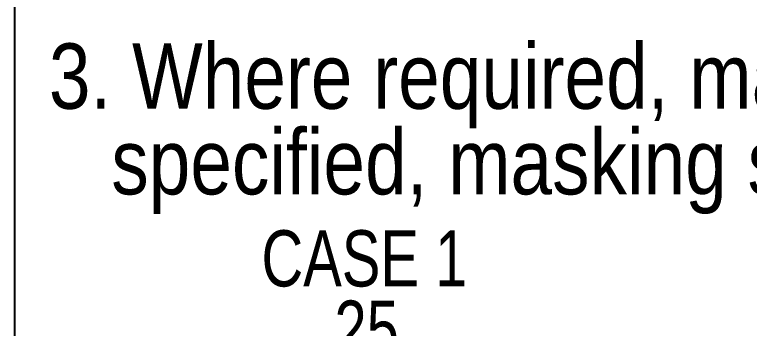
# Model space of a CAD drawing. Header units: millimetres. Extents: x 0 to 420, y 0 to 297.
# Drawn here: x 110 to 136.84, y 44.11 to 55.56 of the extents above; entities that cross this region are included whole.
import ezdxf

# ---------------------------------------------------------------- set-up
doc = ezdxf.new("R2010")
doc.units = ezdxf.units.MM
doc.styles.add('Arial Narrow', font='ARIALN.TTF', dxfattribs={"height": 0.2})

# ---------------------------------------------------------------- blocks, each defined once
blk = doc.blocks.new('0_TCM_4503_AIVD_AD_NOTE_BLOCK-43744247-2023')
at = {"color": 4, "linetype": 'Continuous'}
blk.add_line((110, 5), (110, 90), dxfattribs=at)
at = {"color": 7, "linetype": 'Continuous', "style": 'Arial Narrow'}
for s, p in [('3. Where required, masking area shall be provided on contact surface sides. Unless otherwise', (111.25, 52.125)), ('   specified, masking size and pattern according to below mask details for painting:', (111.25, 49))]:
    blk.add_text(s, height=2.38607, dxfattribs=at).set_placement(p)
at = {"color": 7, "linetype": 'Continuous', "style": 'Arial Narrow', "width": 0.9}
for s, p in [('CASE 1', (119.015, 45.638)), ('25', (121.684, 43.07))]:
    blk.add_text(s, height=2.051, dxfattribs=at).set_placement(p)

msp = doc.modelspace()

# ---------------------------------------------------------------- block references
msp.add_blockref('0_TCM_4503_AIVD_AD_NOTE_BLOCK-43744247-2023', (0, 0))

doc.saveas('drawing.dxf')
